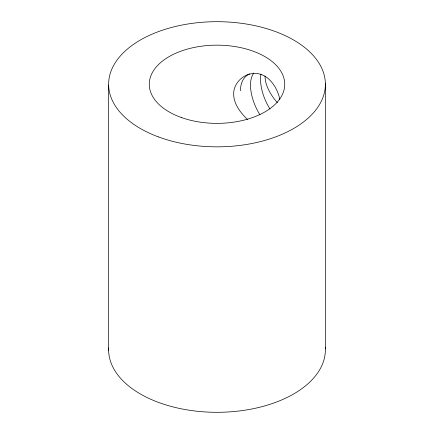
<?xml version="1.0" encoding="UTF-8"?>
<svg xmlns="http://www.w3.org/2000/svg" width="434" height="434" viewBox="0 0 434 434"><rect width="100%" height="100%" fill="white"/><g stroke="black" fill="none" stroke-linecap="round" stroke-linejoin="round"><path stroke-width="0.65" d="M247.749 119.735C239.698 112.07 231.778 101.594 234.072 89.795C236.053 81.63 243.17 75.011 251.481 73.709C266.557 71.04 277.18 86.182 279.789 99.294M277.429 102.733C272.84 97.574 269.004 91.72 266.65 85.205A32.951 24.136 40.5 0 1 265.044 75.999M325.37 83.431L325.37 348.898M108.63 85.102L108.63 350.569M325.316 347.591A108.375 62.572 0 0 1 217.315 412.305A108.375 62.572 0 0 1 108.668 347.949M253.771 72.993A34.199 21.689 54.6 0 0 250.494 84.939A34.199 17.588 64.9 0 0 259.928 114.788M269.959 108.999A34.199 17.588 64.9 0 1 260.525 79.145A34.199 21.689 54.6 0 1 260.986 74.127M240.463 90.728A34.199 21.689 54.6 0 1 249.669 73.861M158.236 136.84A108.375 62.572 0 0 0 325.245 87.359A108.375 62.572 0 0 0 167.519 28.595A108.375 62.572 0 0 0 158.236 136.84M181.309 117.5A67.737 39.109 0 0 0 284.704 85.493A67.737 39.109 0 0 0 184.993 49.801A67.737 39.109 0 0 0 181.309 117.5"/></g></svg>
